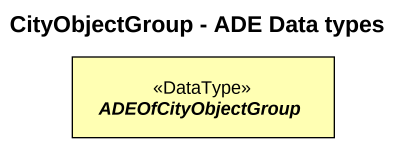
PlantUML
@startuml
title CityObjectGroup - ADE Data types
hide circle
hide empty members
abstract class ADEOfCityObjectGroup <<DataType>> #FFFFB3
@enduml
